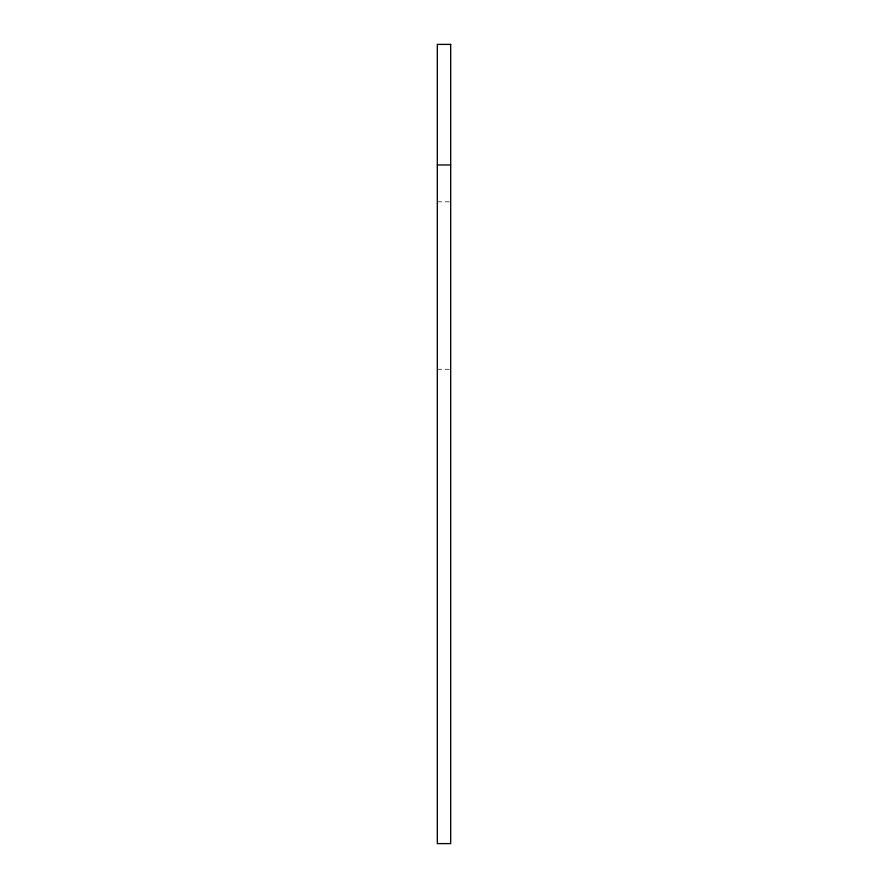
<?xml version="1.0" encoding="UTF-8"?>
<svg xmlns="http://www.w3.org/2000/svg" width="888" height="888" viewBox="0 0 888 888"><rect width="100%" height="100%" fill="white"/><g stroke="black" fill="none" stroke-linecap="round" stroke-linejoin="round"><path stroke-width="0.67" stroke-dasharray="4.44 3.33" d="M437.307 201.809L449.361 201.809M437.307 369.275L449.361 369.275"/><path stroke-width="1.33" d="M437.307 164.968L450.693 164.968M450.693 44.4L437.307 44.4L437.307 843.6L450.693 843.6L450.693 44.4"/></g></svg>
